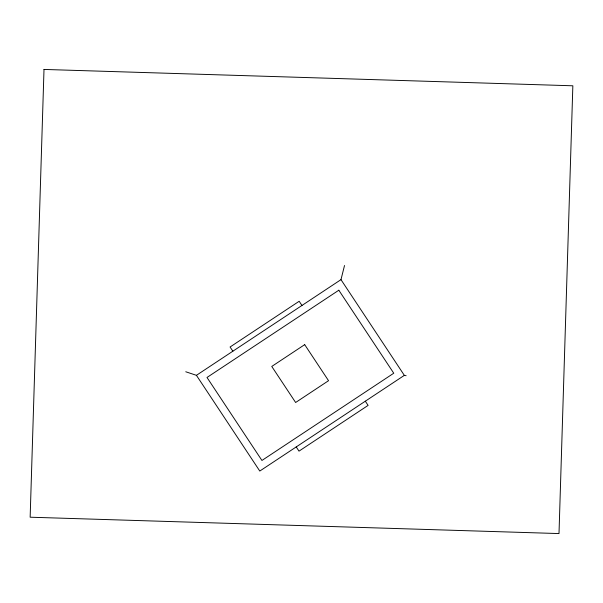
<?xml version="1.0" encoding="UTF-8"?>
<svg xmlns="http://www.w3.org/2000/svg" width="603" height="603" viewBox="0 0 603 603"><rect width="100%" height="100%" fill="white"/><g stroke="black" fill="none" stroke-linecap="round" stroke-linejoin="round"><path stroke-width="0.9" d="M185.754 371.765L196.427 375.322L340.981 279.641L344.517 265.501M406.136 375.722L404.342 375.368L259.787 471.049L196.427 375.322M340.981 279.641L404.342 375.368M301.96 305.465L299.178 301.266L230.082 347.004L232.864 351.202M365.32 401.199L368.101 405.397L299.005 451.134L296.224 446.936M44.004 69.435L30.15 517.208L559.004 533.565L572.85 85.792L44.004 69.435M338.826 290.224L207.002 377.47L261.936 460.466L393.759 373.219L338.826 290.224M304.696 344.645L271.765 366.443L295.628 402.495L328.552 380.697L304.696 344.645"/></g></svg>
